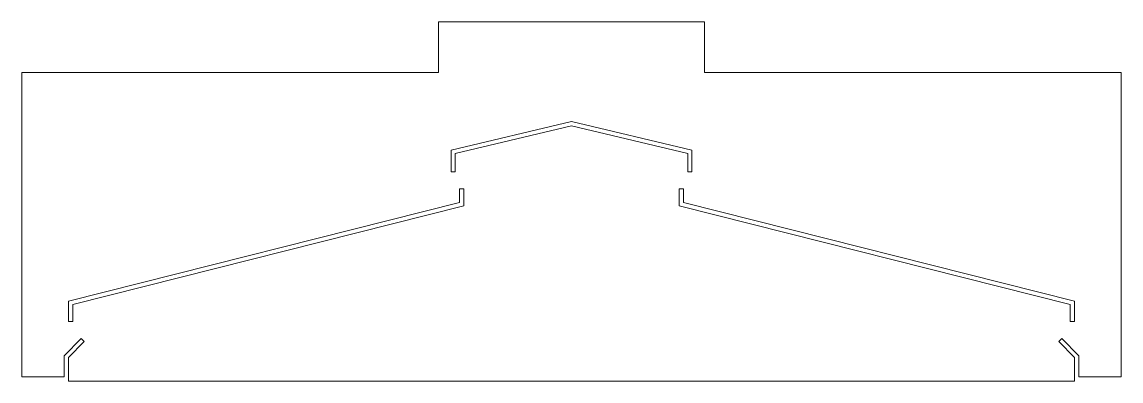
# Model space of a CAD drawing. Header units: millimetres. Extents: x -0.65 to 0.65, y -0.42 to 0.
import ezdxf

# ---------------------------------------------------------------- set-up
doc = ezdxf.new("R2010")
doc.units = ezdxf.units.MM
doc.layers.add('DIMENSION', color=162, linetype='Continuous', lineweight=15)

msp = doc.modelspace()

# ---------------------------------------------------------------- linework, layer by layer
at = {"layer": 'DIMENSION'}
for points in [[(-0.6, -0.4197), (-0.6, -0.3947), (-0.5799, -0.3745), (-0.5763, -0.3781), (-0.595, -0.3967), (-0.595, -0.4247), (0.595, -0.4247), (0.595, -0.3967), (0.5763, -0.3781), (0.5799, -0.3745), (0.6, -0.3947), (0.6, -0.4197), (0.65, -0.4197), (0.65, -0.0597), (0.1575, -0.0597), (0.1575, 0), (-0.1575, 0), (-0.1575, -0.0597), (-0.65, -0.0597), (-0.65, -0.4197)], [(0.1375, -0.1771), (0.1425, -0.1771), (0.1425, -0.1516), (0, -0.1177), (-0.1425, -0.1516), (-0.1425, -0.1771), (-0.1375, -0.1771), (-0.1375, -0.1555), (0, -0.1228), (0.1375, -0.1555)], [(-0.1274, -0.2174), (-0.5899, -0.3343), (-0.5899, -0.3543), (-0.5949, -0.3543), (-0.5949, -0.3304), (-0.1324, -0.2135), (-0.1324, -0.1974), (-0.1274, -0.1974)], [(0.1274, -0.2174), (0.5899, -0.3343), (0.5899, -0.3543), (0.5949, -0.3543), (0.5949, -0.3304), (0.1324, -0.2135), (0.1324, -0.1974), (0.1274, -0.1974)]]:
    msp.add_lwpolyline(points, close=True, dxfattribs=at)

doc.saveas('drawing.dxf')
